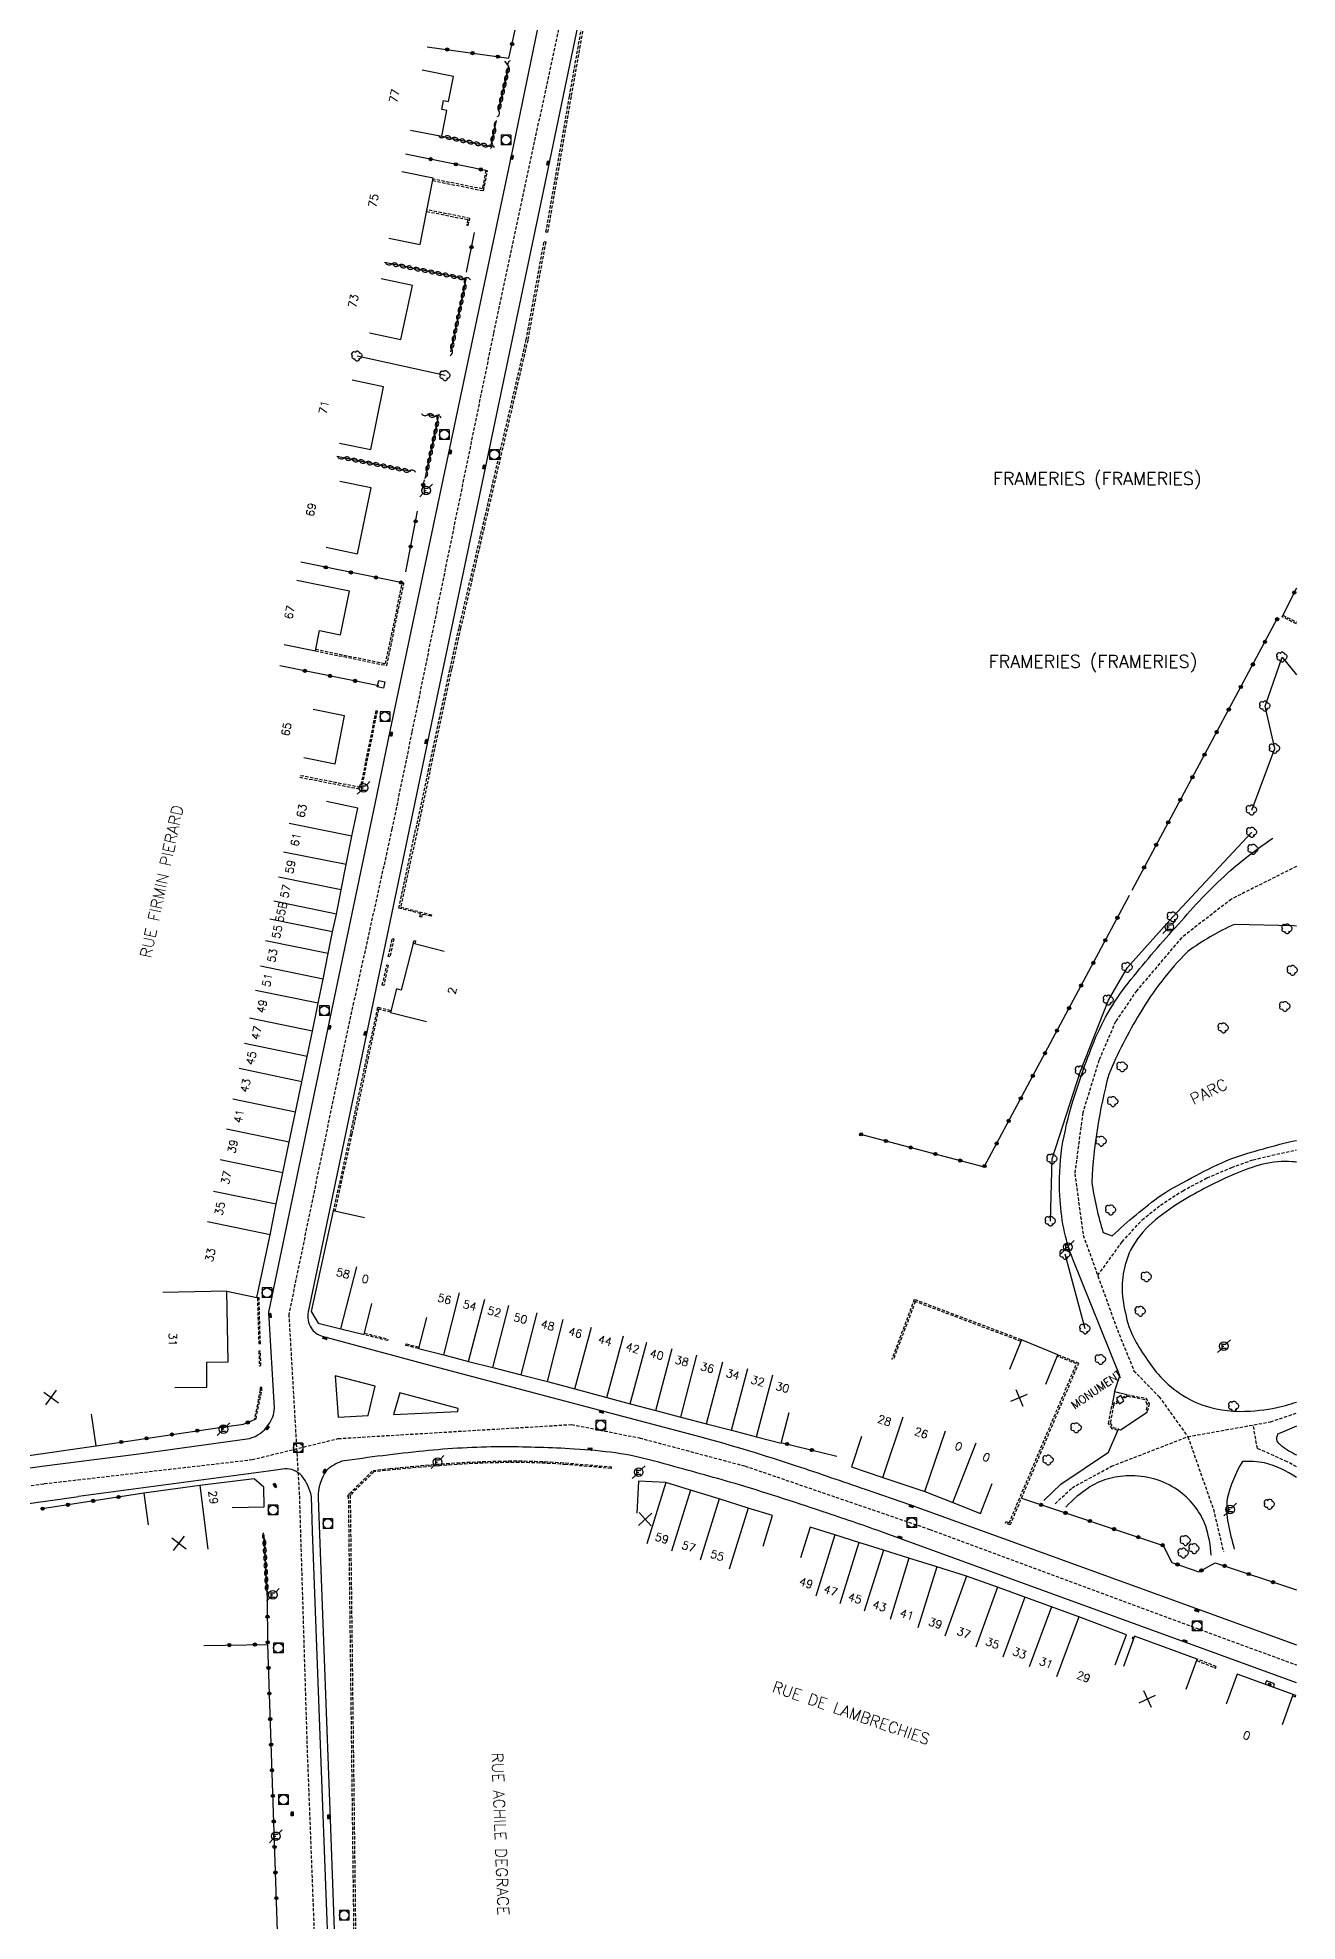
# Model space of a CAD drawing. Header units: millimetres. Extents: x 115000 to 116001, y 121999 to 123001.
# Drawn here: x 115803.4 to 116000.1, y 122288.9 to 122583.1 of the extents above; entities that cross this region are included whole.
import ezdxf
from ezdxf.enums import TextEntityAlignment as Align

# ---------------------------------------------------------------- set-up
doc = ezdxf.new("R2010")
doc.units = ezdxf.units.MM
doc.linetypes.add('DASHED', pattern=[0.75, 0.5, -0.25])
doc.layers.get('0').update_dxf_attribs({"linetype": 'CONTINUOUS'})
for name, color, linetype in [('W0001', 6, 'DASHED'), ('W0008', 7, 'CONTINUOUS'), ('W0100', 7, 'CONTINUOUS'), ('W0112', 1, 'DASHED'), ('W0300', 7, 'CONTINUOUS'), ('W0302', 3, 'CONTINUOUS'), ('W0310', 3, 'CONTINUOUS'), ('W0322', 7, 'CONTINUOUS'), ('W0334', 7, 'CONTINUOUS'), ('W0400', 7, 'CONTINUOUS'), ('W0420', 7, 'CONTINUOUS'), ('W0471', 7, 'CONTINUOUS'), ('W0980', 7, 'CONTINUOUS'), ('W0984', 7, 'CONTINUOUS'), ('W0989', 7, 'CONTINUOUS'), ('W0991', 7, 'CONTINUOUS'), ('W1102', 7, 'CONTINUOUS')]:
    doc.layers.add(name, color=color, linetype=linetype)
doc.styles.get("Standard").update_dxf_attribs({"font": 'romans.shx', "width": 0.85})

# ---------------------------------------------------------------- blocks, each defined once
blk = doc.blocks.new('T420')
for p, q in [((0.75, 0.75), (-0.75, 0.75)), ((-0.75, 0.75), (-0.75, -0.75)), ((0.75, 0.75), (0.75, -0.75)), ((0.75, -0.75), (-0.75, -0.75))]:
    blk.add_line(p, q)
blk.add_ellipse((0, 0), major_axis=(-0.53, 0.53), ratio=1, start_param=3.926991, end_param=10.210176)
blk = doc.blocks.new('T471')
for p, q in [((-0.333334, 0.333334), (-0.333334, -0.333334)), ((-0.333334, 0.333334), (0.333334, 0.333334)), ((-0.333334, 0), (0, 0)), ((0.500001, 0.500001), (1.000002, 1.000002)), ((-0.500001, -0.500001), (-1.000002, -1.000002)), ((-0.333334, -0.333334), (0.333334, -0.333334))]:
    blk.add_line(p, q)
blk.add_ellipse((0, 0), major_axis=(0.471405, 0.471405), ratio=1, start_param=5.4977871438, end_param=11.780972451)
blk = doc.blocks.new('T400')
for p, q in [((-0.15, 0.3), (0.15, 0.3)), ((-0.15, -0.25), (-0.15, 0.3)), ((-0.15, 0.15), (0.15, 0.15)), ((-0.15, 0), (0.15, 0)), ((0.15, 0.3), (0.15, -0.25)), ((-0.15, -0.15), (0.15, -0.15)), ((-0.15, -0.25), (-0.15, -0.3)), ((-0.15, -0.3), (0.15, -0.3)), ((0.15, -0.3), (0.15, -0.25))]:
    blk.add_line(p, q)
blk = doc.blocks.new('t991o')
at = {"color": 0, "linetype": 'Continuous'}
for p, q in [((-1, 1), (1, -1)), ((-1, -1), (1, 1))]:
    blk.add_line(p, q, dxfattribs=at)
blk = doc.blocks.new('t322o')
at = {"color": 0, "linetype": 'Continuous'}
for radius in [0.25, 0.15]:
    blk.add_circle((0, 0), radius, dxfattribs=at)
blk = doc.blocks.new('T300')
for p, q in [((-0.8, 0.51), (-0.86, 0.34)), ((-0.86, 0.34), (-0.86, 0.17)), ((-0.86, 0.17), (-0.74, 0.06)), ((-0.69, 0.63), (-0.8, 0.51)), ((-0.8, -0.06), (-0.74, 0.06)), ((-0.74, 0.06), (-0.69, 0.11)), ((-0.57, 0.69), (-0.69, 0.63)), ((-0.46, 0.69), (-0.57, 0.69)), ((-0.29, 0.63), (-0.46, 0.69)), ((-0.29, 0.63), (-0.17, 0.74)), ((-0.23, 0.57), (-0.29, 0.63)), ((-0.17, 0.74), (-0.06, 0.8)), ((-0.06, 0.8), (0.06, 0.8)), ((0.06, 0.8), (0.23, 0.74)), ((0.23, 0.74), (0.34, 0.63)), ((0.34, 0.63), (0.4, 0.51)), ((0.46, 0.46), (0.34, 0.46)), ((0.4, 0.51), (0.4, 0.46)), ((0.57, 0.4), (0.46, 0.46)), ((0.57, 0.4), (0.69, 0.29)), ((0.69, 0.29), (0.74, 0.17)), ((0.74, 0.06), (0.69, -0.17)), ((0.74, 0.17), (0.74, 0.06)), ((-0.8, -0.17), (-0.8, -0.06)), ((-0.8, -0.23), (-0.8, -0.17)), ((-0.74, -0.34), (-0.8, -0.23)), ((-0.69, -0.4), (-0.74, -0.34)), ((-0.51, -0.46), (-0.69, -0.4)), ((-0.4, -0.46), (-0.51, -0.46)), ((-0.4, -0.46), (-0.34, -0.46)), ((-0.34, -0.46), (-0.34, -0.4)), ((-0.34, -0.51), (-0.34, -0.46)), ((-0.29, -0.63), (-0.34, -0.51)), ((-0.17, -0.74), (-0.29, -0.63)), ((-0.06, -0.8), (-0.17, -0.74)), ((0.06, -0.8), (-0.06, -0.8)), ((0.17, -0.74), (0.06, -0.8)), ((0.23, -0.69), (0.17, -0.74)), ((0.29, -0.46), (0.23, -0.46)), ((0.29, -0.63), (0.23, -0.69)), ((0.46, -0.4), (0.29, -0.46)), ((0.34, -0.51), (0.29, -0.63)), ((0.34, -0.51), (0.34, -0.46)), ((0.57, -0.34), (0.46, -0.4)), ((0.63, -0.29), (0.57, -0.34)), ((0.69, -0.17), (0.63, -0.29))]:
    blk.add_line(p, q)
blk = doc.blocks.new('t310o')
at = {"color": 0, "linetype": 'Continuous'}
for centre, start, end in [((-0.5, 0.38), 216.8699, 323.1304), ((0.5, -0.37), 36.8699, 143.1303)]:
    blk.add_arc(centre, 0.625, start, end, dxfattribs=at)
blk = doc.blocks.new('t112o')
at = {"color": 0, "linetype": 'Continuous'}
for p, q in [((-0.5, 0.5), (0.5, 0.5)), ((-0.5, -0.5), (-0.5, 0.5)), ((0.5, 0.5), (0.5, -0.5)), ((0.5, -0.5), (-0.5, -0.5))]:
    blk.add_line(p, q, dxfattribs=at)

msp = doc.modelspace()

# ---------------------------------------------------------------- linework, layer by layer
at = {"layer": 'W0001'}
for points in [[(115886.74, 122593.99), (115874.56, 122536.94), (115861.82, 122474.66), (115858.71, 122459.55), (115851.75, 122428.05), (115842.59, 122383.72), (115844.24, 122355.33), (115845.43, 122316.41), (115847.9, 122251.76), (115849.64, 122208.8), (115849.46, 122194.06), (115848.54, 122171.07), (115846.34, 122135.63), (115844.05, 122099), (115842.86, 122081.05), (115842.13, 122072.35), (115840.48, 122061.54), (115832.42, 122024.91), (115828.35, 122004.46)], [(116000, 122453.67), (115989.83, 122448.56), (115982.05, 122442.54), (115975.04, 122434.26), (115971.74, 122429.43), (115969.15, 122423.4), (115966.62, 122415.2), (115965.36, 122405.66), (115966.69, 122396.06), (115972.02, 122381.27), (115974.62, 122374.89), (115978.54, 122370.82), (115983.03, 122364.58), (115987.03, 122353.23), (115988.6, 122346.58)], [(115968.96, 122389.77), (115972.77, 122395.02), (115975.89, 122398.45), (115978.76, 122400.76), (115982.25, 122403.01), (115986.04, 122405.01), (115989.89, 122406.65), (115993.22, 122407.83), (115996.19, 122408.55), (116000, 122409.38)], [(115405.94, 122379.21), (115409.34, 122378.82), (115420.65, 122377.46), (115451.19, 122373.76), (115488.35, 122369.28), (115552.07, 122361.57), (115583.77, 122357.61), (115601.06, 122355.69), (115642.93, 122351.77), (115684.4, 122347.92), (115697.79, 122347.03), (115715.28, 122346.72), (115725.42, 122347.04), (115735.46, 122347.85), (115762.96, 122351.52), (115804.39, 122357.24)], [(115804.39, 122357.24), (115836.87, 122360.99), (115850.33, 122364.29), (115886.77, 122366.48), (115897.39, 122364.38), (115913.87, 122359.99), (115942.71, 122350.1), (115980.7, 122336.01), (116000, 122328.92)], [(115962.29, 122354.09), (115964.94, 122356.59), (115971.11, 122359.96), (115983.03, 122364.58), (115995.94, 122366.9), (116000, 122368.27)], [(116000, 122359.87), (115998.55, 122360.67), (115993.9, 122362.74), (115993.24, 122366.41)]]:
    msp.add_lwpolyline(points, dxfattribs=at)
at = {"layer": 'W0008', "flags": 128}
for points in [[(115888.59, 122589.17), (115883.08, 122562.59), (115873.01, 122514.7), (115873.01, 122514.7), (115864.25, 122473.12), (115854.52, 122426.54), (115845.62, 122384.08, 0.1946), (115846.07, 122381.56, 0.1798), (115847.83, 122380.29), (115864.2, 122375.87), (115864.2, 122375.87), (115883.67, 122370.71)], [(115804.04, 122359.98), (115819.15, 122361.89), (115836.44, 122364.32, 0.2014), (115839.4, 122366.48, 0.1709), (115840.34, 122369.01), (115839.47, 122384.03), (115848.89, 122429.19), (115856.1, 122463.44), (115856.1, 122463.44), (115858.49, 122475.04), (115867.77, 122519.03), (115877.72, 122566.39), (115877.72, 122566.39), (115881.81, 122586.07, 0.0049)], [(115971.59, 122371.56), (115972.41, 122374.09), (115965.06, 122392.31, -0.047), (115963.64, 122397.17, -0.037), (115963.04, 122402.22, -0.0432), (115963.36, 122409.71, -0.0321), (115965.08, 122417, -0.021752), (115968.62, 122426.92, -0.073279), (115974.6, 122436.55, -0.0152), (115982.04, 122445.17, -0.0313), (115989.76, 122453.11, -0.0241), (115996.33, 122458.11)], [(115999.56, 122444.41), (115990.3, 122444.6, 0.0565), (115983.02, 122440.36, 0.0639), (115975.53, 122430.69, 0.0383), (115970.67, 122421.16, 0.0532), (115968.03, 122404.36, 0.0388), (115969.79, 122396.49), (115971.21, 122395.95, -0.0291), (115978.87, 122402.33, -0.0343), (115989.73, 122407.99, -0.027787), (116000, 122410.87, 0.0714)], [(116000, 122407.45, 0.040368), (115999.32, 122407.53, 0.0836), (115994.74, 122407.13, 0.0392), (115990.42, 122405.63, 0.0399), (115981.95, 122401.26, 0.0437), (115977.45, 122397.98, 0.0949), (115974.1, 122393.74, 0.0772), (115972.94, 122390, 0.0672), (115972.88, 122386.05, 0.0381), (115973.82, 122381.81), (115974.31, 122380.52, 0.0523)], [(115974.31, 122380.52, 0.0523), (115978.4, 122374.32, 0.0621), (115981.75, 122371.36, 0.0701), (115985.74, 122369.38, 0.0936), (115992.81, 122368.59, 0.0522), (115998.31, 122369.47, 0.019131), (116000, 122369.99, 0.0556)], [(115883.67, 122370.71), (115906.74, 122364.61, -0.0151), (115921.84, 122360.03, -0.0039), (115932.61, 122356.38), (115939.54, 122353.97), (115954.26, 122348.67), (115984.23, 122337.78), (116000, 122332.06, 0.1158)], [(116000, 122366.23, -0.013747), (115997.06, 122364.96, 0.1681), (115996.92, 122363.95, 0.1161), (115997.33, 122363.44, 0.0587), (115999.74, 122361.87, -0.000098), (116000, 122361.73)], [(116000, 122326.12), (115982.14, 122332.64), (115935.61, 122349.57, 0.005095), (115926.75, 122352.62, 0.007812), (115912.99, 122357.05, 0.0043), (115902.08, 122360.11, 0.024), (115895.22, 122361.8, 0.0228), (115888.85, 122362.52), (115888.85, 122362.52), (115886.44, 122362.7, 0.0121), (115875.73, 122363, 0.0232), (115863.66, 122362.34, 0.0102), (115850.9, 122360.75, 0.0968), (115848.5, 122359.3, 0.1537), (115847.17, 122355.06), (115847.17, 122355.06), (115847.27, 122352.1), (115849.05, 122304.83), (115850.74, 122258.73)], [(116000, 122358.19, 0.077183), (115995.03, 122360.49, 0.0532), (115991.57, 122360.71, 0.0831), (115989.2, 122354.87, 0.0819), (115989.32, 122351, 0.0244), (115990.29, 122347.03)], [(115808.1, 122124.23), (115836.76, 122116.48), (115836.76, 122116.48, 0.0633), (115840.81, 122117.34, 0.1298), (115845.55, 122121.23, 0.1517), (115847.53, 122125.49), (115850.33, 122171.14, 0.0093), (115851.36, 122194, 0.0152), (115851.27, 122216.24), (115849.45, 122265.65), (115847.77, 122310.95), (115846.31, 122349.84), (115846.31, 122349.84), (115846.13, 122355.25, 0.1209), (115844.62, 122358.44, 0.2347), (115841.96, 122359.56), (115839.44, 122359.18), (115809.73, 122355.23), (115809.73, 122355.23)], [(115986.7, 122346.08, 0.0559), (115985.84, 122350.58, 0.0764), (115984.23, 122353.55, 0.0708), (115981.81, 122355.97, 0.0815), (115978.23, 122357.83, 0.0777), (115974.24, 122358.48, 0.066), (115970.85, 122358.06, 0.0721), (115967.74, 122356.75, 0.0567), (115963.96, 122353.57)]]:
    msp.add_lwpolyline(points, format="xyb", dxfattribs=at)
for points in [[(116000, 122444.36), (115999.56, 122444.41)], [(115856.1, 122372.45), (115849.85, 122374.11), (115850.32, 122367.64), (115854.98, 122367.87), (115856.1, 122372.45), (115856.1, 122372.45)], [(115960.54, 122354.63), (115963.2, 122357.18), (115970.64, 122362.15), (115972.1, 122365.57)]]:
    msp.add_lwpolyline(points, dxfattribs=at)
msp.add_lwpolyline([(115858.95, 122368.06), (115869.01, 122368.52), (115869.05, 122368.96), (115859.95, 122371.44), (115859.95, 122371.44)], close=True, dxfattribs=at)
at = {"layer": 'W0008'}
for points in [[(115685.42, 122350.58), (115695.1, 122349.88), (115705.47, 122349.52), (115709.08, 122349.44), (115716, 122349.48), (115720.38, 122349.6), (115729.38, 122349.97), (115737.46, 122350.81), (115757.39, 122353.55), (115800.69, 122359.52), (115804.04, 122359.98)], [(115688.93, 122345.96), (115698.93, 122345.18), (115710.8, 122344.67), (115719.57, 122344.69), (115725.44, 122344.84), (115732.44, 122345.08), (115742.57, 122346.03), (115763.13, 122348.79), (115806.44, 122354.78), (115809.73, 122355.23)]]:
    msp.add_lwpolyline(points, dxfattribs=at)
at = {"layer": 'W0100'}
for points in [[(115861.61, 122568.71), (115866.51, 122567.75), (115867.3, 122571.76), (115866.51, 122571.9), (115866.78, 122573.34), (115867.56, 122573.2), (115868.34, 122577.09), (115863.43, 122578.05)], [(115850.51, 122519.79), (115855.41, 122518.79), (115857.4, 122528.62), (115852.5, 122529.62)], [(115801.04, 122362.71), (115800.91, 122361.46), (115812.48, 122363.15), (115811.75, 122368.09)], [(115995.95, 122326.19), (115995.76, 122325.66), (115996.12, 122325.83), (115995.59, 122326.02), (115995.76, 122325.66)]]:
    msp.add_lwpolyline(points, dxfattribs=at)
at = {"layer": 'W0100', "flags": 128}
for points in [[(115858.2, 122551.82), (115863.11, 122550.85), (115865.17, 122561.22), (115860.27, 122562.2)], [(115855.2, 122537.04), (115860.08, 122535.99), (115861.9, 122544.41), (115857.01, 122545.47)], [(115848.41, 122503.56), (115853.3, 122502.53), (115855.45, 122512.8), (115855.45, 122512.8), (115850.56, 122513.82)], [(115841.85, 122488.34), (115846.75, 122487.35), (115847.4, 122490.53), (115850.68, 122489.87), (115852.05, 122496.67), (115852.05, 122496.67), (115843.87, 122498.32)], [(115844.92, 122470.69), (115849.82, 122469.72), (115851.29, 122477.2), (115851.29, 122477.2), (115846.38, 122478.17)], [(115824.81, 122372.28), (115829.81, 122372.32), (115829.78, 122376.22), (115833.14, 122376.29), (115832.9, 122387.31), (115837.61, 122386.3), (115839.66, 122396.12), (115840.64, 122400.9), (115841.64, 122405.81), (115842.65, 122410.57), (115843.62, 122415.29), (115844.63, 122420.03), (115845.45, 122423.97), (115846.27, 122427.92), (115847.16, 122432.29), (115847.95, 122436.07), (115848.75, 122440.08), (115849.44, 122443.43), (115850.02, 122446.23), (115850.78, 122450), (115851.56, 122453.97), (115852.45, 122458.4), (115853.38, 122462.79), (115853.38, 122462.79), (115848.49, 122463.82)], [(115866.85, 122440.4), (115862, 122441.62), (115860.17, 122434.35), (115859.4, 122434.53), (115858.47, 122430.86), (115858.47, 122430.86), (115864.09, 122429.44)], [(115854.42, 122398.76), (115849.54, 122399.84), (115846.07, 122384.12), (115847.18, 122382.33), (115850.71, 122381.42), (115854.35, 122380.53), (115854.35, 122380.53), (115855.54, 122385.39)], [(115864.09, 122383.2), (115862.86, 122378.35), (115866.82, 122377.35), (115870.69, 122376.35), (115874.49, 122375.38), (115878.91, 122374.25), (115882.99, 122373.21), (115887.3, 122372.05), (115892.27, 122370.71), (115895.92, 122369.71), (115899.92, 122368.66), (115903.83, 122367.65), (115907.86, 122366.61), (115911.73, 122365.58), (115915.63, 122364.55), (115919.52, 122363.54), (115919.52, 122363.54), (115920.78, 122368.38)], [(115960.86, 122372.76), (115962.74, 122377.39), (115957.04, 122379.71), (115955.16, 122375.07)], [(115932.07, 122364.62), (115930.47, 122359.88), (115935.37, 122358.22), (115941.96, 122356), (115946.3, 122354.3), (115950.64, 122352.6), (115950.64, 122352.6), (115952.46, 122357.26)], [(115833.77, 122353.51), (115838.77, 122353.64), (115838.69, 122356.67), (115837.17, 122357.99), (115828.7, 122356.93), (115819.95, 122355.75), (115819.95, 122355.75), (115820.62, 122350.8)], [(115916.68, 122347.48), (115918.15, 122352.26), (115914.34, 122353.43), (115909.81, 122354.85), (115905.32, 122356.23), (115901.49, 122357.41), (115901.49, 122357.41), (115897.2, 122357.61), (115896.97, 122352.61)], [(115971.69, 122328.95), (115973.43, 122333.64), (115965.99, 122336.42), (115961.76, 122338), (115957.56, 122339.52), (115953.31, 122341.07), (115948.45, 122342.81), (115943.84, 122344.25), (115939.43, 122345.6), (115935.49, 122346.85), (115931.65, 122348.04), (115927.89, 122349.22), (115924.03, 122350.43), (115924.03, 122350.43), (115922.54, 122345.65)], [(115982.79, 122325.12), (115984.51, 122329.82), (115974.7, 122333.39), (115974.7, 122333.39), (115972.99, 122328.7)], [(115997.81, 122319.6), (115999.51, 122324.3), (115990.74, 122327.48), (115990.74, 122327.48), (115989.04, 122322.77)], [(115996.39, 122325.43), (115996.58, 122325.95), (115995.32, 122326.43), (115995.32, 122326.43), (115995.12, 122325.89)]]:
    msp.add_lwpolyline(points, dxfattribs=at)
at = {"layer": 'W0100'}
msp.add_lwpolyline([(115971.89, 122370.55), (115972.34, 122369.71), (115973.03, 122370.19), (115972.59, 122371.03)], close=True, dxfattribs=at)
at = {"layer": 'W0112'}
msp.add_line((115860.58, 122497.93), (115860.34, 122497.98), dxfattribs=at)
for points in [[(115895.7, 122625.63), (115892.92, 122609.3), (115886.68, 122573.93), (115883.01, 122552.73), (115882.77, 122552.77), (115886.44, 122573.97), (115892.67, 122609.34), (115895.46, 122625.68)], [(115863.18, 122446.3), (115859.78, 122447.15), (115864.38, 122468.52), (115867.78, 122484.55), (115869.2, 122490.98), (115879.68, 122535.93), (115882.47, 122551.29), (115882.72, 122551.24), (115879.92, 122535.88), (115869.44, 122490.93), (115868.02, 122484.5), (115864.62, 122468.47), (115860.08, 122447.33), (115864.88, 122446.12), (115864.82, 122445.88), (115863.42, 122446.23), (115863.3, 122445.75), (115863.06, 122445.81)], [(115859.01, 122442.38), (115858.39, 122439.55), (115858.14, 122439.61), (115858.77, 122442.43)], [(115857.2, 122435.11), (115857.9, 122438.3), (115858.14, 122438.25), (115857.45, 122435.06)], [(115837.69, 122386.25), (115837.9, 122379.15), (115838.15, 122379.16), (115837.94, 122386.26)], [(115837.92, 122377.95), (115837.98, 122375.67), (115838.23, 122375.68), (115838.17, 122377.96)], [(115837.47, 122367.35), (115838.38, 122371.87), (115838.37, 122372.26), (115838.12, 122372.26), (115838.13, 122371.89), (115837.22, 122367.4)]]:
    msp.add_lwpolyline(points, close=True, dxfattribs=at)
for points in [[(115865.09, 122560.81), (115873.03, 122559.23), (115873.63, 122562.35), (115873.38, 122562.4), (115872.83, 122559.52), (115865.14, 122561.05)], [(115864.14, 122556), (115870.58, 122554.72), (115870.37, 122553.89), (115870.61, 122553.82), (115870.89, 122554.92), (115864.18, 122556.25)], [(115846.75, 122487.35), (115857.91, 122485.06), (115860.58, 122497.93)], [(115846.8, 122487.59), (115857.71, 122485.36), (115860.34, 122497.98), (115860.34, 122497.98)], [(116000, 122491.56), (115997.77, 122492.67), (115997.88, 122492.9)], [(115997.88, 122492.9), (116000, 122491.84)], [(115844.31, 122467.61), (115853.95, 122465.72), (115856.44, 122477.92), (115856.19, 122477.97), (115853.76, 122466.01), (115844.36, 122467.86)], [(115862.03, 122441.66), (115862.16, 122442.09), (115862.4, 122442.02), (115862.27, 122441.59)], [(115858.54, 122431.12), (115856.43, 122431.66), (115852.21, 122411.97), (115849.54, 122399.84)], [(115858.48, 122430.88), (115856.62, 122431.35), (115852.45, 122411.91), (115849.78, 122399.79)], [(115957.04, 122379.71), (115940.3, 122386.01), (115936.78, 122376.65)], [(115956.95, 122379.47), (115940.45, 122385.69), (115937.01, 122376.56)], [(115854.41, 122380.77), (115858.08, 122379.82), (115858.01, 122379.58), (115854.35, 122380.53)], [(115862.86, 122378.35), (115862.83, 122378.33), (115860.88, 122378.85), (115860.95, 122379.09), (115862.91, 122378.57)], [(115962.74, 122377.39), (115965.97, 122376.09), (115955.26, 122350.8), (115954.54, 122351.07), (115954.63, 122351.31), (115955.12, 122351.12), (115965.64, 122375.96), (115962.65, 122377.16)], [(115972.19, 122369.99), (115971.41, 122369.48), (115970.91, 122366.69), (115971.35, 122366), (115972.15, 122365.82), (115972.1, 122365.57), (115971.2, 122365.78), (115970.64, 122366.63), (115971.19, 122369.63), (115972.07, 122370.21)], [(115972.78, 122370.66), (115973.51, 122371.14), (115976.47, 122370.59), (115976.99, 122369.72), (115976.8, 122368.73), (115976.56, 122368.77)], [(115976.56, 122368.77), (115976.73, 122369.67), (115976.32, 122370.36), (115973.56, 122370.88), (115972.9, 122370.44)], [(115853.28, 122246.13), (115851.94, 122355.23), (115851.78, 122355.24), (115852.07, 122355.68), (115855.76, 122359.32), (115858.41, 122359.6), (115859.21, 122359.68), (115860.01, 122359.76), (115860.81, 122359.84), (115861.62, 122359.91), (115862.42, 122359.99), (115863.22, 122360.06), (115864.03, 122360.13), (115864.83, 122360.2), (115865.63, 122360.26), (115866.44, 122360.32), (115867.24, 122360.38), (115868.05, 122360.43), (115868.85, 122360.49), (115869.66, 122360.53), (115870.46, 122360.58), (115871.27, 122360.62), (115872.07, 122360.65), (115872.88, 122360.69), (115873.69, 122360.72), (115874.5, 122360.74), (115875.31, 122360.76), (115876.13, 122360.77), (115876.94, 122360.78), (115877.75, 122360.79), (115878.56, 122360.78), (115879.38, 122360.78), (115880.19, 122360.76), (115881, 122360.74), (115881.81, 122360.71), (115882.62, 122360.68), (115883.43, 122360.64), (115884.25, 122360.59), (115885.05, 122360.53), (115885.86, 122360.47), (115892.96, 122359.87), (115892.94, 122359.62), (115885.84, 122360.22), (115885.04, 122360.28), (115884.23, 122360.34), (115883.42, 122360.39), (115882.61, 122360.43), (115881.8, 122360.46), (115880.99, 122360.49), (115880.18, 122360.51), (115879.37, 122360.53), (115878.56, 122360.53), (115877.75, 122360.54), (115876.94, 122360.53), (115876.13, 122360.52), (115875.32, 122360.51), (115874.51, 122360.49), (115873.7, 122360.47), (115872.89, 122360.44), (115872.08, 122360.41), (115871.28, 122360.37), (115870.47, 122360.33), (115869.67, 122360.28), (115868.87, 122360.24), (115868.06, 122360.18), (115867.26, 122360.13), (115866.46, 122360.07), (115865.65, 122360.01), (115864.85, 122359.95), (115864.05, 122359.88), (115863.24, 122359.81), (115862.44, 122359.74), (115861.64, 122359.67), (115860.84, 122359.59), (115860.04, 122359.51), (115859.23, 122359.43), (115858.43, 122359.35), (115855.87, 122359.08), (115852.26, 122355.52), (115852.18, 122355.4), (115853.53, 122246.13)], [(115974.63, 122333.21), (115974.39, 122333.28), (115974.32, 122333.04), (115974.55, 122332.97)], [(115984.42, 122329.59), (115987.37, 122328.44), (115987.46, 122328.67), (115984.51, 122329.82)], [(115999.43, 122324.07), (115999.84, 122323.92), (115999.92, 122324.15), (115999.51, 122324.3)]]:
    msp.add_lwpolyline(points, dxfattribs=at)
at = {"layer": 'W0302', "flags": 128}
for points in [[(115867.02, 122530.35), (115853.27, 122533.4)], [(115993.01, 122462.47), (115996.61, 122472.09), (115995.09, 122478.72), (115997.76, 122486.37), (116000, 122483.61)], [(115961.58, 122398.25), (115961.84, 122407.97), (115966.29, 122421.7), (115970.64, 122432.79), (115973.59, 122437.89), (115980.68, 122445.79), (115993.03, 122459)], [(115966.99, 122381.42), (115963.88, 122393.07)]]:
    msp.add_lwpolyline(points, dxfattribs=at)
at = {"layer": 'W0310'}
msp.add_line((115861.68, 122515.38), (115850.09, 122517.73), dxfattribs=at)
at = {"layer": 'W0310', "flags": 128}
for points in [[(115875.36, 122571.71), (115876.97, 122578.7), (115876.34, 122579.49), (115876.34, 122579.49)], [(115866.51, 122567.75), (115874.14, 122566.12), (115875.06, 122570.21), (115875.06, 122570.21)], [(115867.93, 122534.08), (115870.32, 122545.44), (115870.32, 122545.44), (115857.53, 122548.03)], [(115863.9, 122514.3), (115865.99, 122523.87), (115865.99, 122523.87), (115864.23, 122524.25)], [(115839.24, 122339.31), (115838.72, 122349.22), (115838.72, 122349.22)]]:
    msp.add_lwpolyline(points, dxfattribs=at)
at = {"layer": 'W0322'}
for p, q in [((115873.38, 122562.4), (115860.84, 122564.97)), ((115860.34, 122497.98), (115844.45, 122501.18)), ((116000, 122497.13), (115997.88, 122492.9)), ((115856.66, 122481.9), (115841.18, 122485.02)), ((115829.3, 122331.94), (115839.3, 122332.13))]:
    msp.add_line(p, q, dxfattribs=at)
at = {"layer": 'W0322', "flags": 128}
for points in [[(115864.19, 122581.74), (115876.98, 122579.94), (115880.2, 122594.4), (115880.2, 122594.4), (115869.03, 122596.89)], [(115870.36, 122546.5), (115871.59, 122552.71), (115871.59, 122552.71)], [(115863.42, 122512.47), (115863.77, 122514.09), (115863.77, 122514.09)], [(115860.88, 122499.72), (115862.72, 122509.17), (115862.72, 122509.17)], [(115974.31, 122449.98), (115997.05, 122492.44)], [(115931.92, 122411.83), (115951.21, 122406.74), (115973.92, 122449.18)], [(115812.48, 122363.15), (115831.4, 122365.97), (115835.54, 122366.55), (115837.47, 122367.35), (115837.47, 122367.35)], [(115919.66, 122363.63), (115928.19, 122361.53), (115928.19, 122361.53)], [(115819.95, 122355.75), (115804.05, 122353.33), (115804.05, 122353.33)], [(115957.03, 122354.96), (115979.16, 122347.6), (115980.55, 122344.93), (115984.76, 122343.45), (115987.31, 122344.88), (116000, 122340.63)], [(115841.19, 122276.49), (115839.3, 122332.13), (115839.26, 122339.31), (115839.26, 122339.31)]]:
    msp.add_lwpolyline(points, dxfattribs=at)
at = {"layer": 'W0334', "flags": 128}
for points in [[(115973.51, 122371.14), (115971.59, 122371.56), (115971.19, 122369.63)], [(115972.14, 122365.75), (115972.51, 122365.64), (115976.66, 122368.41), (115976.75, 122368.74)]]:
    msp.add_lwpolyline(points, dxfattribs=at)
at = {"layer": 'W1102'}
for p, q in [((115852.45, 122458.4), (115842.65, 122460.37)), ((115851.56, 122453.97), (115841.75, 122455.9)), ((115850.78, 122450), (115840.98, 122451.97)), ((115850.02, 122446.23), (115840.23, 122448.26)), ((115849.44, 122443.43), (115839.64, 122445.44)), ((115848.75, 122440.08), (115838.95, 122442.05)), ((115847.95, 122436.07), (115838.16, 122438.11)), ((115847.16, 122432.29), (115837.37, 122434.29)), ((115846.27, 122427.92), (115836.47, 122429.94)), ((115845.45, 122423.97), (115835.66, 122426)), ((115844.63, 122420.03), (115834.86, 122422.12)), ((115843.62, 122415.29), (115833.83, 122417.31)), ((115842.65, 122410.57), (115832.86, 122412.63)), ((115841.64, 122405.81), (115831.85, 122407.82)), ((115840.64, 122400.9), (115830.84, 122402.9)), ((115839.66, 122396.12), (115829.87, 122398.17)), ((115850.71, 122381.42), (115853.21, 122391.1)), ((115832.9, 122387.31), (115822.9, 122387.09)), ((115866.82, 122377.35), (115869.27, 122387.05)), ((115870.69, 122376.35), (115873.19, 122386.04)), ((115874.49, 122375.38), (115876.98, 122385.06)), ((115878.91, 122374.25), (115881.37, 122383.94)), ((115882.99, 122373.21), (115885.45, 122382.91)), ((115887.3, 122372.05), (115889.9, 122381.71)), ((115892.27, 122370.71), (115894.89, 122380.36)), ((115895.92, 122369.71), (115898.54, 122379.37)), ((115899.92, 122368.66), (115902.47, 122378.33)), ((115903.83, 122367.65), (115906.32, 122377.34)), ((115907.86, 122366.61), (115910.37, 122376.29)), ((115911.73, 122365.58), (115914.3, 122375.24)), ((115915.63, 122364.55), (115918.18, 122374.22)), ((115935.37, 122358.22), (115938.58, 122367.69)), ((115941.96, 122356), (115945.16, 122365.47)), ((115946.3, 122354.3), (115949.95, 122363.61)), ((115828.7, 122356.93), (115829.94, 122347.01)), ((115901.49, 122357.41), (115898.54, 122347.86)), ((115905.32, 122356.23), (115902.38, 122346.67)), ((115909.81, 122354.85), (115906.83, 122345.3)), ((115914.34, 122353.43), (115911.39, 122343.87)), ((115927.89, 122349.22), (115924.91, 122339.67)), ((115931.65, 122348.04), (115928.69, 122338.49)), ((115935.49, 122346.85), (115932.45, 122337.32)), ((115939.43, 122345.6), (115936.51, 122336.03)), ((115943.84, 122344.25), (115940.85, 122334.71)), ((115948.45, 122342.81), (115945.09, 122333.39)), ((115953.31, 122341.07), (115949.89, 122331.68)), ((115957.56, 122339.52), (115954.14, 122330.13)), ((115961.76, 122338), (115958.26, 122328.63)), ((115965.99, 122336.42), (115962.49, 122327.05))]:
    msp.add_line(p, q, dxfattribs=at)

# ---------------------------------------------------------------- block references
at = {"layer": 'W0112', "rotation": 346.2902075603068}
msp.add_blockref('t112o', (115857.01, 122482.12), dxfattribs=at)
at = {"layer": 'W0300'}
for p in [(115853.27, 122533.4), (115867.02, 122530.35), (115997.76, 122486.37), (115995.09, 122478.72), (115996.61, 122472.09), (115993.01, 122462.47), (115993.03, 122459), (115993.24, 122456.35), (115980.68, 122445.79), (115998.55, 122443.92), (115973.59, 122437.89), (115999.39, 122437.42), (115970.64, 122432.79), (115998.22, 122431.78), (115988.6, 122428.44), (115966.29, 122421.7), (115972.79, 122422.36), (115971.34, 122416.93), (115969.51, 122410.74), (115961.84, 122407.97), (115961.58, 122398.25), (115971.01, 122400), (115963.88, 122393.07), (115976.58, 122389.55), (115975.63, 122384.17), (115966.99, 122381.42), (115969.41, 122376.64), (115990.22, 122369.31), (115965.61, 122365.96), (115961.23, 122360.92), (115995.8, 122354), (115982.67, 122348.35), (115982.35, 122346.39), (115984.03, 122347.09)]:
    msp.add_blockref('T300', p, dxfattribs=at)
at = {"layer": 'W0310'}
for p, rotation in [((115876.67, 122577.43), 77.08333806886749), ((115876.93, 122578.55), 77.08333806886749), ((115875.9, 122574.05), 77.08333806886749), ((115876.16, 122575.18), 77.08333806886749), ((115876.42, 122576.3), 77.08333806886749), ((115875.38, 122571.8), 77.08333806886749), ((115875.64, 122572.92), 77.08333806886749), ((115874.55, 122567.96), 77.42656641641581), ((115874.81, 122569.08), 77.42656641641581), ((115866.95, 122567.66), 347.9618578179351), ((115868.08, 122567.41), 347.9618578179351), ((115869.21, 122567.17), 347.9618578179351), ((115870.34, 122566.93), 347.9618578179351), ((115871.47, 122566.69), 347.9618578179351), ((115872.6, 122566.45), 347.9618578179351), ((115873.73, 122566.21), 347.9618578179351), ((115874.3, 122566.83), 77.42656641641581), ((115858.67, 122547.8), 168.5238043108044), ((115859.8, 122547.57), 168.5238043108044), ((115860.93, 122547.34), 168.5238043108044), ((115862.06, 122547.11), 168.5238043108044), ((115863.19, 122546.88), 168.5238043108044), ((115864.33, 122546.65), 168.5238043108044), ((115865.46, 122546.42), 168.5238043108044), ((115866.59, 122546.19), 168.5238043108044), ((115867.72, 122545.96), 168.5238043108044), ((115868.85, 122545.74), 168.5238043108044), ((115869.99, 122545.51), 168.5238043108044), ((115870.15, 122544.64), 78.13982938973223), ((115869.44, 122541.25), 78.13982938973223), ((115869.67, 122542.38), 78.13982938973223), ((115869.91, 122543.51), 78.13982938973223), ((115868.96, 122538.99), 78.13982938973223), ((115869.2, 122540.12), 78.13982938973223), ((115868.25, 122535.6), 78.13982938973223), ((115868.49, 122536.73), 78.13982938973223), ((115868.72, 122537.86), 78.13982938973223), ((115868.01, 122534.47), 78.13982938973223), ((115864.28, 122524.24), 167.6778750488847), ((115865.41, 122523.99), 167.6778750488847), ((115865.38, 122521.07), 77.67787504903535), ((115865.63, 122522.2), 77.67787504903535), ((115865.87, 122523.32), 77.67787504903535), ((115864.89, 122518.81), 77.67787504903535), ((115865.13, 122519.94), 77.67787504903535), ((115851.22, 122517.5), 168.5238043107949), ((115852.35, 122517.27), 168.5238043107949), ((115853.48, 122517.04), 168.5238043107949), ((115854.62, 122516.81), 168.5238043107949), ((115855.75, 122516.58), 168.5238043107949), ((115856.88, 122516.35), 168.5238043107949), ((115858.01, 122516.12), 168.5238043107949), ((115859.14, 122515.89), 168.5238043107949), ((115860.28, 122515.66), 168.5238043107949), ((115861.41, 122515.43), 168.5238043107949), ((115864.15, 122515.42), 77.67787504903535), ((115864.4, 122516.55), 77.67787504903535), ((115864.64, 122517.68), 77.67787504903535), ((115838.76, 122348.54), 93.03473459385604), ((115838.82, 122347.39), 93.03473459385604), ((115838.88, 122346.23), 93.03473459385604), ((115838.94, 122345.08), 93.03473459385604), ((115839, 122343.93), 93.03473459385604), ((115839.06, 122342.77), 93.03473459385604), ((115839.12, 122341.62), 93.03473459385604), ((115839.18, 122340.47), 93.03473459385604)]:
    msp.add_blockref('t310o', p, dxfattribs=dict(at, rotation=rotation))
at = {"layer": 'W0322'}
for p, rotation in [((115867.34, 122581.3), 352.0029200053773), ((115871.3, 122580.74), 352.0029200053773), ((115877.47, 122582.15), 77.43411734005058), ((115875.26, 122580.18), 352.0029200053773), ((115864.76, 122564.17), 168.4094724836504), ((115868.68, 122563.36), 168.4094724836504), ((115872.59, 122562.56), 168.4094724836504), ((115871.13, 122550.43), 78.81634498099851), ((115863.59, 122513.28), 78.976050668107), ((115862.41, 122507.58), 78.976050668107), ((115861.64, 122503.65), 78.976050668107), ((115848.37, 122500.39), 168.5947901565572), ((115852.29, 122499.6), 168.5947901565572), ((115856.21, 122498.81), 168.5947901565572), ((115860.13, 122498.02), 168.5947901565572), ((115999.67, 122496.47), 243.3792694779576), ((115996.97, 122492.29), 61.8198671226221), ((115995.09, 122488.76), 61.8198671226221), ((115845.11, 122484.23), 168.5947901564936), ((115849.03, 122483.44), 168.5947901564936), ((115993.2, 122485.23), 61.8198671226221), ((115852.95, 122482.65), 168.5947901564936), ((115991.31, 122481.71), 61.8198671226221), ((115989.42, 122478.18), 61.8198671226221), ((115987.53, 122474.66), 61.8198671226221), ((115985.64, 122471.13), 61.8198671226221), ((115983.75, 122467.6), 61.8198671226221), ((115981.86, 122464.08), 61.8198671226221), ((115979.97, 122460.55), 61.8198671226221), ((115978.08, 122457.03), 61.8198671226221), ((115976.2, 122453.5), 61.8198671226221), ((115972.03, 122445.65), 61.85388439334213), ((115970.14, 122442.13), 61.85388439334213), ((115968.26, 122438.6), 61.85388439334213), ((115966.37, 122435.07), 61.85388439334213), ((115964.48, 122431.54), 61.85388439334213), ((115962.59, 122428.02), 61.85388439334213), ((115960.71, 122424.49), 61.85388439334213), ((115958.82, 122420.96), 61.85388439334213), ((115956.93, 122417.44), 61.85388439334213), ((115955.05, 122413.91), 61.85388439334213), ((115932, 122411.81), 345.2205178174062), ((115935.87, 122410.78), 345.2205178174062), ((115939.74, 122409.76), 345.2205178174062), ((115953.16, 122410.38), 61.85388439334213), ((115943.6, 122408.74), 345.2205178174062), ((115947.47, 122407.72), 345.2205178174062), ((115951.27, 122406.86), 61.85388439334213), ((115828.3, 122365.51), 8.475953895279853), ((115832.26, 122366.09), 8.010115630777088), ((115836.18, 122366.81), 22.40534216825104), ((115816.43, 122363.74), 8.475953895279853), ((115820.39, 122364.33), 8.475953895279853), ((115824.35, 122364.92), 8.475953895279853), ((115920.42, 122363.44), 346.1946055829322), ((115924.31, 122362.49), 346.1946055829322), ((115808.09, 122353.94), 188.664209218119), ((115812.04, 122354.55), 188.664209218119), ((115816, 122355.15), 188.664209218119), ((115960.12, 122353.93), 341.6012534524133), ((115804.14, 122353.34), 188.664209218119), ((115963.91, 122352.67), 341.6012534524133), ((115967.71, 122351.41), 341.6012534524133), ((115971.51, 122350.14), 341.6012534524133), ((115975.3, 122348.88), 341.6012534524133), ((115979.1, 122347.62), 341.6012534524133), ((115981.43, 122344.62), 340.5866358715949), ((115985.16, 122343.68), 29.39064084880926), ((115988.77, 122344.39), 341.4778383592013), ((115992.56, 122343.12), 341.4778383592013), ((115996.35, 122341.85), 341.4778383592013), ((115839.27, 122336.46), 90.30170517766867), ((115833.3, 122332.02), 1.123467108297012), ((115837.3, 122332.1), 1.123467108297012), ((115839.3, 122332.46), 90.30170517766867), ((115839.42, 122328.46), 91.94522904026186), ((115839.56, 122324.46), 91.94522904026186), ((115839.69, 122320.46), 91.94522904026186), ((115839.83, 122316.47), 91.94522904026186), ((115839.97, 122312.47), 91.94522904026186), ((115840.1, 122308.47), 91.94522904026186), ((115840.24, 122304.47), 91.94522904026186), ((115840.37, 122300.48), 91.94522904026186), ((115840.51, 122296.48), 91.94522904026186), ((115840.64, 122292.48), 91.94522904026186)]:
    msp.add_blockref('t322o', p, dxfattribs=dict(at, rotation=rotation))
at = {"layer": 'W0400'}
for p, rotation in [((115877.46, 122564.44), 167.6711044802876), ((115883.1, 122563.52), 167.7800631964216), ((115867.8, 122518.41), 167.6401526018833), ((115873.12, 122516.06), 168.2933614742161), ((115858.58, 122474.32), 166.2588143515329), ((115864.07, 122473.16), 168.2572429750968), ((115848.94, 122428.51), 165.9592801463322), ((115854.55, 122427.57), 166.2882578379968), ((115839.65, 122383.49), 183.3289135327227), ((115848.25, 122379.98), 77.14621551829197), ((115891.45, 122368.49), 73.2228634022827), ((115839.24, 122365.98), 141.4957572290122), ((115889.67, 122362.66), 81.35056473986056), ((115840.43, 122356.99), 31.79651625095645), ((115848.21, 122359.2), 327.0097189184511), ((115939.86, 122353.72), 68.84557391779074), ((115938.07, 122348.85), 68.33218514537272), ((115984.48, 122337.43), 69.14638354182742), ((115982.59, 122332.64), 69.91535042619687), ((115843.11, 122305.64), 181.4882880982959), ((115848.83, 122305.2), 1.450783958096986)]:
    msp.add_blockref('T400', p, dxfattribs=dict(at, rotation=rotation))
at = {"layer": 'W0420'}
for p in [(115876.54, 122567.15), (115866.88, 122521.11), (115874.7, 122518.01), (115857.62, 122477.05), (115848.15, 122431.12), (115839.18, 122387.06), (115891.33, 122366.34), (115844.06, 122362.84), (115840.14, 122353.12), (115848.69, 122351), (115939.9, 122351.16), (115984.45, 122335.02), (115984.45, 122335.02), (115840.95, 122331.58), (115841.76, 122307.87), (115851.24, 122289.81)]:
    msp.add_blockref('T420', p, dxfattribs=at)
at = {"layer": 'W0471'}
for p in [(115864.05, 122512.41), (115854.27, 122465.94), (115980.14, 122444.21), (115964.27, 122394.21), (115988.67, 122378.72), (115832.39, 122365.75), (115865.82, 122360.62), (115897.25, 122359.04), (115989.65, 122353.2), (115840.1, 122339.86), (115840.56, 122302.15)]:
    msp.add_blockref('T471', p, dxfattribs=at)
at = {"layer": 'W0991'}
for p, rotation in [((115805.46, 122370.71), 8.320363275424882), ((115956.69, 122370.67), 337.884999389752), ((115898.27, 122351.68), 357.3570861500017), ((115825.46, 122347.92), 7.653627798455079), ((115976.69, 122323.62), 339.9614188142053)]:
    msp.add_blockref('t991o', p, dxfattribs=dict(at, rotation=rotation))

# ---------------------------------------------------------------- texts
at = {"layer": 'W0980'}
for p in [(115968.88, 122514.12), (115968.22, 122485.55)]:
    msp.add_text('FRAMERIES (FRAMERIES)', height=2, dxfattribs=at).set_placement(p, align=Align.MIDDLE)
at = {"layer": 'W0984'}
msp.add_text('MONUMENT', height=1.25, rotation=34.5629, dxfattribs=at).set_placement((115968.76, 122371.94), align=Align.MIDDLE)
at = {"layer": 'W0989'}
for s, rotation, p in [('RUE FIRMIN PIERARD', 77.936, (115822.73, 122451.31)), ('PARC', 25.5683, (115986.28, 122418.49)), ('RUE DE LAMBRECHIES', 341.0815, (115930.44, 122321.42)), ('RUE ACHILE DEGRACE', 272.1909, (115875.65, 122302.52))]:
    msp.add_text(s, height=1.75, rotation=rotation, dxfattribs=at).set_placement(p, align=Align.MIDDLE)
at = {"layer": 'W0991'}
for s, rotation, p in [('77', 78.9556, (115859.08, 122574.05)), ('75', 78.7427, (115855.81, 122557.69)), ('73', 77.832, (115852.68, 122541.99)), ('71', 78.5238, (115848.07, 122525.4)), ('69', 78.1578, (115846.06, 122509.41)), ('67', 78.5948, (115842.71, 122493.36)), ('65', 78.8983, (115842.21, 122475.1)), ('63', 78.0577, (115844.6, 122462.35)), ('61', 78.6615, (115843.67, 122457.86)), ('59', 78.8642, (115842.83, 122453.62)), ('57', 78.5987, (115842.07, 122449.8)), ('55B', 78.304, (115841.41, 122446.56)), ('55', 78.4348, (115840.77, 122443.46)), ('53', 78.6436, (115840.02, 122439.75)), ('51', 78.2507, (115839.23, 122435.91)), ('2', 75.8774, (115868.1, 122434.26)), ('49', 78.4196, (115838.39, 122431.81)), ('47', 78.3432, (115837.54, 122427.67)), ('45', 78.2795, (115836.72, 122423.73)), ('43', 77.9254, (115835.82, 122419.44)), ('41', 78.3205, (115834.81, 122414.65)), ('39', 78.0984, (115833.83, 122409.94)), ('37', 78.4315, (115832.81, 122405.06)), ('35', 78.4687, (115831.82, 122400.21)), ('33', 78.2131, (115830.32, 122392.95)), ('58', 345.4846, (115851.08, 122390.1)), ('0', 346.2923, (115854.54, 122389.23)), ('56', 345.8146, (115866.92, 122386.1)), ('54', 345.5152, (115870.88, 122385.08)), ('52', 345.5476, (115874.71, 122384.1)), ('50', 345.7256, (115878.79, 122383.05)), ('31', 270.4992, (115824.46, 122379.76)), ('48', 345.7576, (115883.04, 122381.97)), ('46', 344.9161, (115887.36, 122380.84)), ('44', 344.827, (115892.01, 122379.58)), ('42', 344.8034, (115896.32, 122378.41)), ('40', 345.2018, (115900.09, 122377.4)), ('38', 345.5707, (115903.99, 122376.39)), ('36', 345.4921, (115907.97, 122375.36)), ('34', 345.1094, (115911.98, 122374.31)), ('32', 345.2292, (115915.85, 122373.28)), ('30', 345.4488, (115919.71, 122372.27)), ('28', 341.2879, (115935.65, 122367.1)), ('26', 341.347, (115941.39, 122365.16)), ('0', 338.618, (115947.23, 122363.06)), ('0', 338.6311, (115951.57, 122361.37)), ('29', 277.1341, (115830.8, 122355.09)), ('59', 342.813, (115900.89, 122348.7)), ('57', 342.915, (115905.07, 122347.41)), ('55', 342.6355, (115909.54, 122346.03)), ('49', 342.6536, (115923.42, 122341.71)), ('47', 342.6604, (115927.24, 122340.52)), ('45', 342.7365, (115931.05, 122339.33)), ('43', 342.3406, (115934.88, 122338.12)), ('41', 343.0108, (115939.15, 122336.79)), ('39', 342.6408, (115943.61, 122335.42)), ('37', 340.3631, (115948.03, 122333.93)), ('35', 339.9754, (115952.53, 122332.31)), ('33', 340.0047, (115956.75, 122330.77)), ('31', 339.517, (115960.9, 122329.24)), ('29', 339.5358, (115966.74, 122327.06)), ('0', 340.0976, (115992.23, 122317.9))]:
    msp.add_text(s, height=1.25, rotation=rotation, dxfattribs=at).set_placement(p, align=Align.MIDDLE)

doc.saveas('drawing.dxf')
